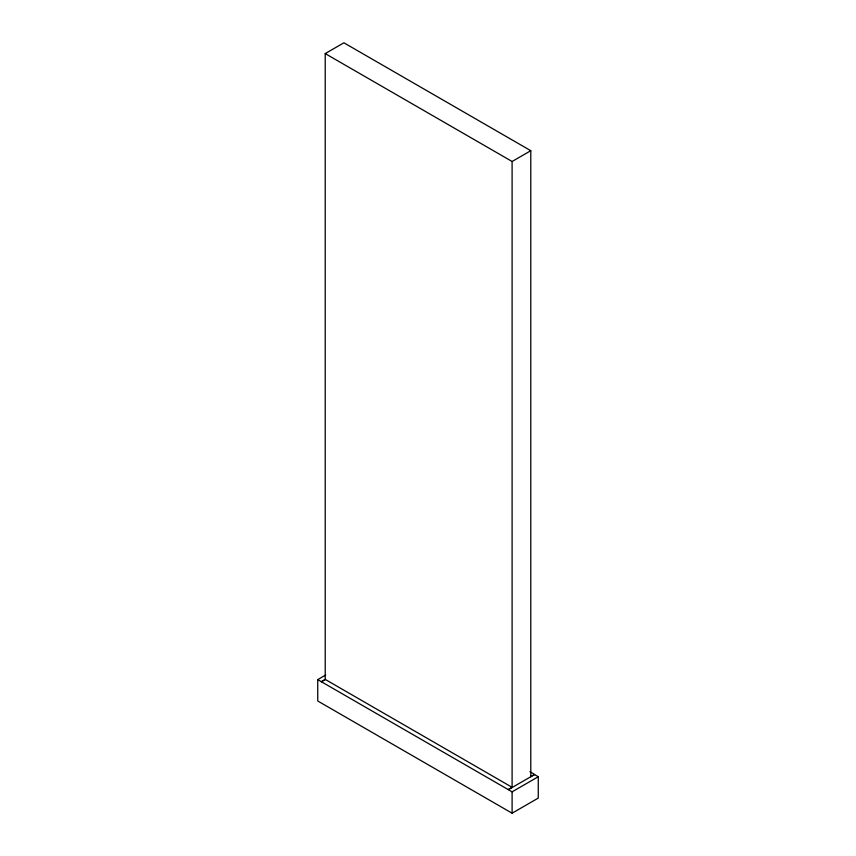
<?xml version="1.0" encoding="UTF-8"?>
<svg xmlns="http://www.w3.org/2000/svg" width="856" height="856" viewBox="0 0 856 856"><rect width="100%" height="100%" fill="white"/><g stroke="black" fill="none" stroke-linecap="round" stroke-linejoin="round"><path stroke-width="1.28" d="M321.471 681.783L508.357 789.681L534.529 774.573L538.264 776.734L538.264 798.092L512.102 813.2L317.736 700.989L317.736 679.621L321.471 681.783L325.216 679.621L325.216 53.586L343.898 42.8L530.784 150.699L530.784 776.734M325.216 53.586L512.102 161.484L530.784 150.699M317.736 679.621L325.697 675.02M321.471 681.569L325.216 679.407L512.102 787.306L508.357 789.467M530.784 776.51L534.529 774.573M508.357 789.681L512.102 791.832L538.264 776.734M529.907 771.695L534.529 774.359M512.102 161.484L512.102 787.52M512.102 791.832L512.102 813.2"/></g></svg>
